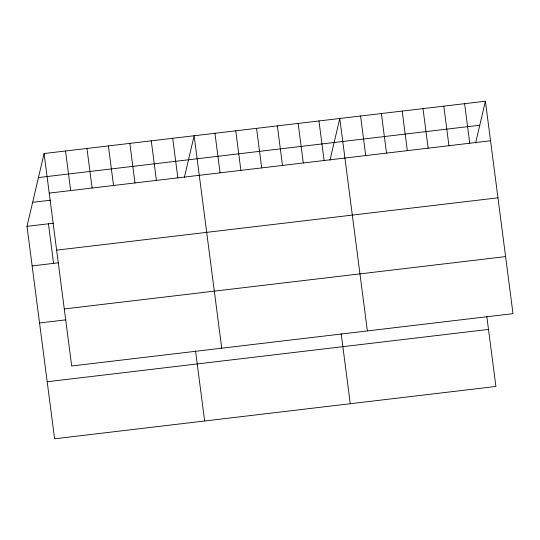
<?xml version="1.0" encoding="UTF-8"?>
<svg xmlns="http://www.w3.org/2000/svg" width="540" height="540" viewBox="0 0 540 540"><rect width="100%" height="100%" fill="white"/><g stroke="black" fill="none" stroke-linecap="round" stroke-linejoin="round"><path stroke-width="0.81" d="M486.803 316.346L495.909 386.458L54.594 438.791L27 226.348L44.091 153.542L485.406 101.21L513 313.652L71.685 365.992L44.091 153.542M184.349 177.451L194.137 135.749L221.731 348.199M329.981 160.184L339.775 118.476L367.369 330.925M475.619 142.911L485.406 101.21M38.455 177.566L479.77 125.233M49.235 193.104L490.55 140.771M32.643 202.318L50.78 200.171M27 226.348L53.379 223.216M56.639 250.155L497.954 197.822M32.137 265.91L58.523 262.784M64.273 308.941L505.589 256.601M39.548 322.961L65.927 319.835M47.183 381.74L488.498 329.407M464.603 103.673L469.739 143.242M443.799 106.144L448.936 145.706M422.995 108.608L428.132 148.176M402.185 111.078L407.329 150.64M381.382 113.542L386.525 153.11M360.578 116.012L365.715 155.574M318.971 120.947L324.108 160.508M341.165 333.619L350.271 403.731M298.161 123.41L303.305 162.979M277.358 125.881L282.501 165.442M256.554 128.345L261.691 167.913M235.751 130.815L240.887 170.377M214.947 133.279L220.084 172.847M172.706 138.287L177.842 177.856M195.534 350.885L204.64 420.998M151.268 140.832L156.411 180.4M129.836 143.37L134.973 182.939M108.398 145.915L113.535 185.483M86.96 148.46L92.104 188.021M65.529 150.998L70.666 190.566M48.438 223.803L53.575 263.372"/></g></svg>
